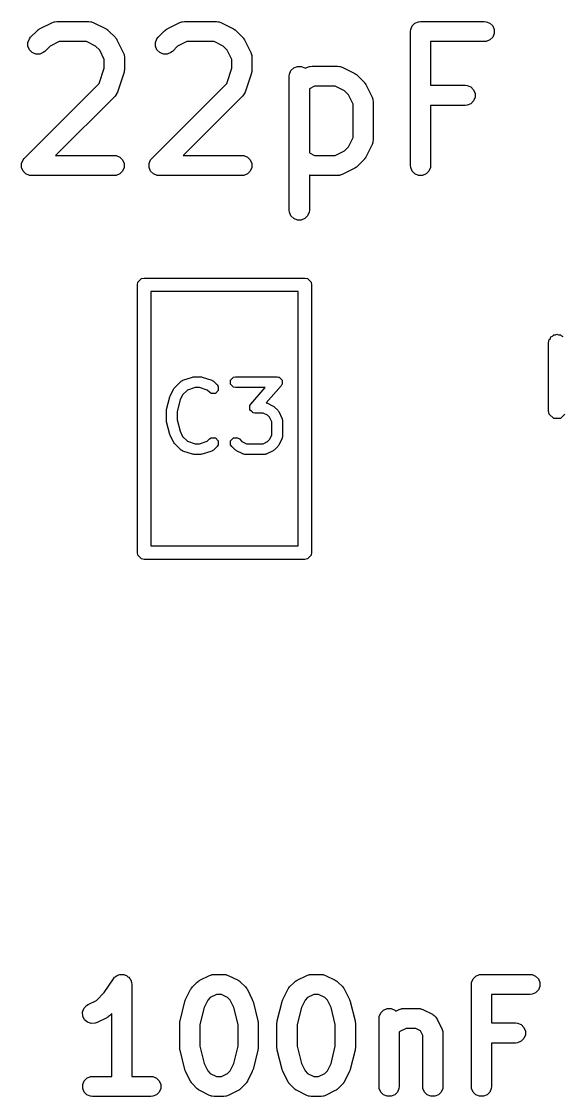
# Model space of a CAD drawing. Header units: inches. Extents: x 4.65 to 7.43, y -3.99 to -2.61.
# Drawn here: x 6.3285 to 6.4875, y -3.1565 to -2.8406 of the extents above; entities that cross this region are included whole.
import ezdxf

# ---------------------------------------------------------------- set-up
doc = ezdxf.new("R2010")
doc.units = ezdxf.units.IN
doc.header["$MEASUREMENT"] = 0
doc.layers.add('BLACK', color=250, linetype='CONTINUOUS')

msp = doc.modelspace()

# ---------------------------------------------------------------- linework, layer by layer
at = {"layer": 'BLACK', "linetype": 'CONTINUOUS'}
for p, q in [((6.33123, -2.8452), (6.33311, -2.84332)), ((6.33311, -2.84332), (6.33333, -2.84314)), ((6.33333, -2.84314), (6.33338, -2.84308)), ((6.33338, -2.84308), (6.33347, -2.84302)), ((6.33347, -2.84302), (6.33355, -2.84296)), ((6.33355, -2.84296), (6.33363, -2.84293)), ((6.33363, -2.84293), (6.33387, -2.84277)), ((6.33387, -2.84277), (6.33762, -2.8409)), ((6.33762, -2.8409), (6.33816, -2.84069)), ((6.33816, -2.84069), (6.33827, -2.84068)), ((6.33827, -2.84068), (6.33837, -2.84064)), ((6.33837, -2.84064), (6.33894, -2.84058)), ((6.33894, -2.84058), (6.34832, -2.84058)), ((6.34832, -2.84058), (6.34889, -2.84064)), ((6.34889, -2.84064), (6.34899, -2.84068)), ((6.34899, -2.84068), (6.3491, -2.84069)), ((6.3491, -2.84069), (6.34964, -2.8409)), ((6.34964, -2.8409), (6.35339, -2.84277)), ((6.35339, -2.84277), (6.35364, -2.84293)), ((6.35364, -2.84293), (6.35371, -2.84296)), ((6.35371, -2.84296), (6.35379, -2.84302)), ((6.35379, -2.84302), (6.35388, -2.84308)), ((6.35388, -2.84308), (6.35393, -2.84314)), ((6.35393, -2.84314), (6.35416, -2.84332)), ((6.35416, -2.84332), (6.35603, -2.8452)), ((6.36873, -2.8452), (6.3706, -2.84332)), ((6.3706, -2.84332), (6.37083, -2.84314)), ((6.37083, -2.84314), (6.37088, -2.84308)), ((6.37088, -2.84308), (6.37097, -2.84302)), ((6.37097, -2.84302), (6.37105, -2.84296)), ((6.37105, -2.84296), (6.37112, -2.84293)), ((6.37112, -2.84293), (6.37137, -2.84277)), ((6.37137, -2.84277), (6.37512, -2.8409)), ((6.37512, -2.8409), (6.37566, -2.84069)), ((6.37566, -2.84069), (6.37577, -2.84068)), ((6.37577, -2.84068), (6.37586, -2.84064)), ((6.37586, -2.84064), (6.37644, -2.84058)), ((6.37644, -2.84058), (6.38581, -2.84058)), ((6.38581, -2.84058), (6.38639, -2.84064)), ((6.38639, -2.84064), (6.38649, -2.84068)), ((6.38649, -2.84068), (6.38659, -2.84069)), ((6.38659, -2.84069), (6.38713, -2.8409)), ((6.38713, -2.8409), (6.39088, -2.84277)), ((6.39088, -2.84277), (6.39113, -2.84293)), ((6.39113, -2.84293), (6.3912, -2.84296)), ((6.3912, -2.84296), (6.39128, -2.84302)), ((6.39128, -2.84302), (6.39137, -2.84308)), ((6.39137, -2.84308), (6.39143, -2.84314)), ((6.39143, -2.84314), (6.39165, -2.84332)), ((6.39165, -2.84332), (6.39353, -2.8452)), ((6.44285, -2.84354), (6.44291, -2.84296)), ((6.44291, -2.84296), (6.44335, -2.8419)), ((6.44335, -2.8419), (6.44417, -2.84108)), ((6.44417, -2.84108), (6.44523, -2.84064)), ((6.44523, -2.84064), (6.44581, -2.84058)), ((6.44581, -2.84058), (6.46455, -2.84058)), ((6.46455, -2.84058), (6.46513, -2.84064)), ((6.46513, -2.84064), (6.46619, -2.84108)), ((6.46619, -2.84108), (6.46701, -2.8419)), ((6.46701, -2.8419), (6.46745, -2.84296)), ((6.46745, -2.84296), (6.46745, -2.84411)), ((6.33042, -2.84671), (6.33087, -2.84565)), ((6.33087, -2.84565), (6.33123, -2.8452)), ((6.33964, -2.84649), (6.33694, -2.84784)), ((6.34762, -2.84649), (6.33964, -2.84649)), ((6.35032, -2.84784), (6.34762, -2.84649)), ((6.35603, -2.8452), (6.35622, -2.84542)), ((6.35622, -2.84542), (6.35628, -2.84548)), ((6.35628, -2.84548), (6.35633, -2.84556)), ((6.35633, -2.84556), (6.3564, -2.84565)), ((6.3564, -2.84565), (6.35643, -2.84572)), ((6.35643, -2.84572), (6.35658, -2.84597)), ((6.35658, -2.84597), (6.35846, -2.84971)), ((6.36792, -2.84671), (6.36836, -2.84565)), ((6.36836, -2.84565), (6.36873, -2.8452)), ((6.37714, -2.84649), (6.37444, -2.84784)), ((6.38512, -2.84649), (6.37714, -2.84649)), ((6.38781, -2.84784), (6.38512, -2.84649)), ((6.39353, -2.8452), (6.39371, -2.84542)), ((6.39371, -2.84542), (6.39377, -2.84548)), ((6.39377, -2.84548), (6.39383, -2.84556)), ((6.39383, -2.84556), (6.39389, -2.84565)), ((6.39389, -2.84565), (6.39392, -2.84572)), ((6.39392, -2.84572), (6.39408, -2.84597)), ((6.39408, -2.84597), (6.39595, -2.84971)), ((6.44285, -2.88291), (6.44285, -2.84354)), ((6.46455, -2.84649), (6.44876, -2.84649)), ((6.44876, -2.84649), (6.44876, -2.85933)), ((6.46513, -2.84643), (6.46455, -2.84649)), ((6.46619, -2.84599), (6.46513, -2.84643)), ((6.46701, -2.84518), (6.46619, -2.84599)), ((6.46745, -2.84411), (6.46701, -2.84518)), ((6.33042, -2.84786), (6.33042, -2.84671)), ((6.33087, -2.84893), (6.33042, -2.84786)), ((6.33168, -2.84974), (6.33087, -2.84893)), ((6.33274, -2.85018), (6.33168, -2.84974)), ((6.33496, -2.84974), (6.3339, -2.85018)), ((6.33541, -2.84937), (6.33496, -2.84974)), ((6.33694, -2.84784), (6.33541, -2.84937)), ((6.35152, -2.84903), (6.35032, -2.84784)), ((6.35286, -2.85173), (6.35152, -2.84903)), ((6.35846, -2.84971), (6.35867, -2.85026)), ((6.36792, -2.84786), (6.36792, -2.84671)), ((6.36836, -2.84893), (6.36792, -2.84786)), ((6.36918, -2.84974), (6.36836, -2.84893)), ((6.37024, -2.85018), (6.36918, -2.84974)), ((6.37246, -2.84974), (6.37139, -2.85018)), ((6.3729, -2.84937), (6.37246, -2.84974)), ((6.37444, -2.84784), (6.3729, -2.84937)), ((6.38901, -2.84903), (6.38781, -2.84784)), ((6.39036, -2.85173), (6.38901, -2.84903)), ((6.39595, -2.84971), (6.39616, -2.85026)), ((6.3339, -2.85018), (6.33274, -2.85018)), ((6.35286, -2.85431), (6.35286, -2.85173)), ((6.35867, -2.85026), (6.35867, -2.85036)), ((6.35867, -2.85036), (6.35871, -2.85046)), ((6.35871, -2.85046), (6.35877, -2.85104)), ((6.35877, -2.85104), (6.35877, -2.85478)), ((6.37139, -2.85018), (6.37024, -2.85018)), ((6.39036, -2.85431), (6.39036, -2.85173)), ((6.39616, -2.85026), (6.39617, -2.85036)), ((6.39617, -2.85036), (6.39621, -2.85046)), ((6.39621, -2.85046), (6.39627, -2.85104)), ((6.39627, -2.85104), (6.39627, -2.85478)), ((6.35136, -2.85881), (6.35286, -2.85431)), ((6.35862, -2.85572), (6.35674, -2.86134)), ((6.35868, -2.85543), (6.35862, -2.85572)), ((6.35871, -2.85536), (6.35868, -2.85543)), ((6.35872, -2.85526), (6.35871, -2.85536)), ((6.35875, -2.85515), (6.35872, -2.85526)), ((6.35877, -2.85478), (6.35874, -2.85508)), ((6.35874, -2.85508), (6.35875, -2.85515)), ((6.38886, -2.85881), (6.39036, -2.85431)), ((6.39611, -2.85572), (6.39424, -2.86134)), ((6.39618, -2.85543), (6.39611, -2.85572)), ((6.39621, -2.85536), (6.39618, -2.85543)), ((6.39622, -2.85526), (6.39621, -2.85536)), ((6.39624, -2.85515), (6.39622, -2.85526)), ((6.39627, -2.85478), (6.39624, -2.85508)), ((6.39624, -2.85508), (6.39624, -2.85515)), ((6.40723, -2.85666), (6.40729, -2.85608)), ((6.40729, -2.85608), (6.40773, -2.85502)), ((6.40773, -2.85502), (6.40855, -2.8542)), ((6.40855, -2.8542), (6.40961, -2.85376)), ((6.40961, -2.85376), (6.41076, -2.85376)), ((6.41076, -2.85376), (6.41183, -2.8542)), ((6.41183, -2.8542), (6.41197, -2.85434)), ((6.41197, -2.85434), (6.41261, -2.85402)), ((6.41261, -2.85402), (6.41316, -2.85381)), ((6.41316, -2.85381), (6.41326, -2.8538)), ((6.41326, -2.8538), (6.41336, -2.85376)), ((6.41336, -2.85376), (6.41394, -2.85371)), ((6.41394, -2.85371), (6.42143, -2.85371)), ((6.42143, -2.85371), (6.42201, -2.85376)), ((6.42201, -2.85376), (6.42211, -2.8538)), ((6.42211, -2.8538), (6.42221, -2.85381)), ((6.42221, -2.85381), (6.42276, -2.85402)), ((6.42276, -2.85402), (6.4265, -2.85589)), ((6.4265, -2.85589), (6.42675, -2.85605)), ((6.42675, -2.85605), (6.42682, -2.85608)), ((6.42682, -2.85608), (6.42691, -2.85615)), ((6.32936, -2.88082), (6.35136, -2.85881)), ((6.36685, -2.88082), (6.38886, -2.85881)), ((6.40723, -2.89603), (6.40723, -2.85666)), ((6.42691, -2.85615), (6.42699, -2.8562)), ((6.42699, -2.8562), (6.42705, -2.85626)), ((6.42705, -2.85626), (6.42727, -2.85645)), ((6.42727, -2.85645), (6.42915, -2.85832)), ((6.42915, -2.85832), (6.42933, -2.85855)), ((6.42933, -2.85855), (6.42939, -2.8586)), ((6.42939, -2.8586), (6.42945, -2.85869)), ((6.42945, -2.85869), (6.42951, -2.85877)), ((6.42951, -2.85877), (6.42954, -2.85884)), ((6.42954, -2.85884), (6.4297, -2.85909)), ((6.4297, -2.85909), (6.43157, -2.86284)), ((6.3564, -2.86205), (6.35603, -2.8625)), ((6.35644, -2.86195), (6.3564, -2.86205)), ((6.35651, -2.86187), (6.35644, -2.86195)), ((6.35674, -2.86134), (6.35651, -2.86187)), ((6.39389, -2.86205), (6.39353, -2.8625)), ((6.39393, -2.86195), (6.39389, -2.86205)), ((6.394, -2.86187), (6.39393, -2.86195)), ((6.39424, -2.86134), (6.394, -2.86187)), ((6.41463, -2.85961), (6.41314, -2.86036)), ((6.41314, -2.86036), (6.41314, -2.87921)), ((6.42074, -2.85961), (6.41463, -2.85961)), ((6.42343, -2.86096), (6.42074, -2.85961)), ((6.42463, -2.86216), (6.42343, -2.86096)), ((6.42598, -2.86486), (6.42463, -2.86216)), ((6.44876, -2.85933), (6.45893, -2.85933)), ((6.45893, -2.85933), (6.45951, -2.85939)), ((6.45951, -2.85939), (6.46057, -2.85983)), ((6.46057, -2.85983), (6.46138, -2.86064)), ((6.46138, -2.86064), (6.46183, -2.86171)), ((6.46183, -2.86171), (6.46183, -2.86286)), ((6.35603, -2.8625), (6.33857, -2.87995)), ((6.39353, -2.8625), (6.37607, -2.87995)), ((6.42598, -2.87471), (6.42598, -2.86486)), ((6.43157, -2.86284), (6.43178, -2.86338)), ((6.43178, -2.86338), (6.43179, -2.86348)), ((6.43179, -2.86348), (6.43183, -2.86358)), ((6.43183, -2.86358), (6.43189, -2.86416)), ((6.43189, -2.86416), (6.43189, -2.87541)), ((6.45893, -2.86524), (6.44876, -2.86524)), ((6.44876, -2.86524), (6.44876, -2.88291)), ((6.45951, -2.86518), (6.45893, -2.86524)), ((6.46057, -2.86474), (6.45951, -2.86518)), ((6.46138, -2.86392), (6.46057, -2.86474)), ((6.46183, -2.86286), (6.46138, -2.86392)), ((6.42463, -2.87741), (6.42598, -2.87471)), ((6.42343, -2.8786), (6.42463, -2.87741)), ((6.43157, -2.87673), (6.4297, -2.88048)), ((6.43178, -2.87619), (6.43157, -2.87673)), ((6.43179, -2.87608), (6.43178, -2.87619)), ((6.43183, -2.87598), (6.43179, -2.87608)), ((6.43189, -2.87541), (6.43183, -2.87598)), ((6.32855, -2.88233), (6.32899, -2.88127)), ((6.32899, -2.88127), (6.32936, -2.88082)), ((6.33857, -2.87995), (6.35582, -2.87995)), ((6.35582, -2.87995), (6.35639, -2.88001)), ((6.35639, -2.88001), (6.35746, -2.88045)), ((6.35746, -2.88045), (6.35827, -2.88127)), ((6.35827, -2.88127), (6.35871, -2.88233)), ((6.36605, -2.88233), (6.36649, -2.88127)), ((6.36649, -2.88127), (6.36685, -2.88082)), ((6.37607, -2.87995), (6.39331, -2.87995)), ((6.39331, -2.87995), (6.39389, -2.88001)), ((6.39389, -2.88001), (6.39495, -2.88045)), ((6.39495, -2.88045), (6.39577, -2.88127)), ((6.39577, -2.88127), (6.39621, -2.88233)), ((6.41314, -2.87921), (6.41463, -2.87995)), ((6.41463, -2.87995), (6.42074, -2.87995)), ((6.42074, -2.87995), (6.42343, -2.8786)), ((6.42915, -2.88124), (6.42727, -2.88312)), ((6.42933, -2.88102), (6.42915, -2.88124)), ((6.42939, -2.88097), (6.42933, -2.88102)), ((6.42945, -2.88088), (6.42939, -2.88097)), ((6.42951, -2.8808), (6.42945, -2.88088)), ((6.42954, -2.88073), (6.42951, -2.8808)), ((6.4297, -2.88048), (6.42954, -2.88073)), ((6.32855, -2.88348), (6.32855, -2.88233)), ((6.32899, -2.88455), (6.32855, -2.88348)), ((6.35871, -2.88348), (6.35827, -2.88455)), ((6.35871, -2.88233), (6.35871, -2.88348)), ((6.36605, -2.88348), (6.36605, -2.88233)), ((6.36649, -2.88455), (6.36605, -2.88348)), ((6.39621, -2.88348), (6.39577, -2.88455)), ((6.39621, -2.88233), (6.39621, -2.88348)), ((6.4265, -2.88367), (6.42276, -2.88555)), ((6.42675, -2.88352), (6.4265, -2.88367)), ((6.42682, -2.88349), (6.42675, -2.88352)), ((6.42691, -2.88342), (6.42682, -2.88349)), ((6.42699, -2.88336), (6.42691, -2.88342)), ((6.42705, -2.88331), (6.42699, -2.88336)), ((6.42727, -2.88312), (6.42705, -2.88331)), ((6.44291, -2.88348), (6.44285, -2.88291)), ((6.44335, -2.88455), (6.44291, -2.88348)), ((6.4487, -2.88348), (6.44826, -2.88455)), ((6.44876, -2.88291), (6.4487, -2.88348)), ((6.32981, -2.88536), (6.32899, -2.88455)), ((6.33087, -2.8858), (6.32981, -2.88536)), ((6.33145, -2.88586), (6.33087, -2.8858)), ((6.35582, -2.88586), (6.33145, -2.88586)), ((6.35639, -2.8858), (6.35582, -2.88586)), ((6.35746, -2.88536), (6.35639, -2.8858)), ((6.35827, -2.88455), (6.35746, -2.88536)), ((6.3673, -2.88536), (6.36649, -2.88455)), ((6.36837, -2.8858), (6.3673, -2.88536)), ((6.36894, -2.88586), (6.36837, -2.8858)), ((6.39331, -2.88586), (6.36894, -2.88586)), ((6.39389, -2.8858), (6.39331, -2.88586)), ((6.39495, -2.88536), (6.39389, -2.8858)), ((6.39577, -2.88455), (6.39495, -2.88536)), ((6.41316, -2.88575), (6.41314, -2.88575)), ((6.41314, -2.88575), (6.41314, -2.89603)), ((6.41326, -2.88576), (6.41316, -2.88575)), ((6.41336, -2.8858), (6.41326, -2.88576)), ((6.41394, -2.88586), (6.41336, -2.8858)), ((6.42143, -2.88586), (6.41394, -2.88586)), ((6.42201, -2.8858), (6.42143, -2.88586)), ((6.42211, -2.88576), (6.42201, -2.8858)), ((6.42221, -2.88575), (6.42211, -2.88576)), ((6.42276, -2.88555), (6.42221, -2.88575)), ((6.44417, -2.88536), (6.44335, -2.88455)), ((6.44523, -2.8858), (6.44417, -2.88536)), ((6.44638, -2.8858), (6.44523, -2.8858)), ((6.44745, -2.88536), (6.44638, -2.8858)), ((6.44826, -2.88455), (6.44745, -2.88536)), ((6.40729, -2.89661), (6.40723, -2.89603)), ((6.40773, -2.89767), (6.40729, -2.89661)), ((6.41308, -2.89661), (6.41264, -2.89767)), ((6.41314, -2.89603), (6.41308, -2.89661)), ((6.40855, -2.89848), (6.40773, -2.89767)), ((6.40961, -2.89893), (6.40855, -2.89848)), ((6.41076, -2.89893), (6.40961, -2.89893)), ((6.41183, -2.89848), (6.41076, -2.89893)), ((6.41264, -2.89767), (6.41183, -2.89848)), ((6.36381, -2.91613), (6.36457, -2.91598)), ((6.36457, -2.91598), (6.41181, -2.91598)), ((6.41181, -2.91598), (6.41256, -2.91613)), ((6.3626, -2.91795), (6.36275, -2.9172)), ((6.3626, -2.99669), (6.3626, -2.91795)), ((6.36275, -2.9172), (6.36381, -2.91613)), ((6.41256, -2.91613), (6.41363, -2.9172)), ((6.41363, -2.9172), (6.41378, -2.91795)), ((6.41378, -2.91795), (6.41378, -2.99669)), ((6.36654, -2.91992), (6.36654, -2.99472)), ((6.40984, -2.91992), (6.36654, -2.91992)), ((6.40984, -2.99472), (6.40984, -2.91992)), ((6.48345, -2.93499), (6.48364, -2.93404)), ((6.48345, -2.95499), (6.48345, -2.93499)), ((6.48364, -2.93404), (6.48396, -2.93372)), ((6.48396, -2.93372), (6.48411, -2.9333)), ((6.48411, -2.9333), (6.48461, -2.93307)), ((6.48461, -2.93307), (6.485, -2.93268)), ((6.485, -2.93268), (6.48544, -2.93268)), ((6.48544, -2.93268), (6.48584, -2.93249)), ((6.48584, -2.93249), (6.48636, -2.93268)), ((6.48636, -2.93268), (6.48691, -2.93268)), ((6.48691, -2.93268), (6.48722, -2.933)), ((6.48722, -2.933), (6.48764, -2.93315)), ((6.37348, -2.94828), (6.37536, -2.9464)), ((6.37536, -2.9464), (6.37542, -2.94636)), ((6.37542, -2.94636), (6.37544, -2.94633)), ((6.37544, -2.94633), (6.37566, -2.9462)), ((6.37566, -2.9462), (6.37587, -2.94606)), ((6.37587, -2.94606), (6.37591, -2.94606)), ((6.37591, -2.94606), (6.37597, -2.94602)), ((6.37597, -2.94602), (6.37879, -2.94509)), ((6.37879, -2.94509), (6.37904, -2.94506)), ((6.37904, -2.94506), (6.37928, -2.94501)), ((6.37928, -2.94501), (6.38116, -2.94501)), ((6.38116, -2.94501), (6.38141, -2.94506)), ((6.38141, -2.94506), (6.38166, -2.94509)), ((6.38166, -2.94509), (6.38447, -2.94602)), ((6.38447, -2.94602), (6.38454, -2.94606)), ((6.38454, -2.94606), (6.38457, -2.94606)), ((6.38457, -2.94606), (6.38478, -2.9462)), ((6.38478, -2.9462), (6.385, -2.94633)), ((6.385, -2.94633), (6.38502, -2.94636)), ((6.38502, -2.94636), (6.38508, -2.9464)), ((6.38508, -2.9464), (6.38602, -2.94734)), ((6.38602, -2.94734), (6.38636, -2.94785)), ((6.39001, -2.94598), (6.39087, -2.94513)), ((6.39001, -2.94718), (6.39001, -2.94598)), ((6.39087, -2.94804), (6.39001, -2.94718)), ((6.39087, -2.94513), (6.39147, -2.94501)), ((6.39147, -2.94501), (6.40366, -2.94501)), ((6.40484, -2.94762), (6.40047, -2.95262)), ((6.40366, -2.94501), (6.4041, -2.94509)), ((6.4041, -2.94509), (6.40416, -2.94509)), ((6.40416, -2.94509), (6.40419, -2.94511)), ((6.40419, -2.94511), (6.40426, -2.94513)), ((6.40426, -2.94513), (6.40465, -2.94552)), ((6.40465, -2.94552), (6.40507, -2.94588)), ((6.40506, -2.94723), (6.40484, -2.94762)), ((6.40511, -2.94718), (6.40506, -2.94723)), ((6.40507, -2.94588), (6.40507, -2.94594)), ((6.40507, -2.94594), (6.40511, -2.94598)), ((6.40511, -2.94598), (6.40511, -2.94653)), ((6.40511, -2.94653), (6.40515, -2.94709)), ((6.40515, -2.94709), (6.40511, -2.94715)), ((6.40511, -2.94715), (6.40511, -2.94718)), ((6.37119, -2.95464), (6.37213, -2.95089)), ((6.37213, -2.95089), (6.37221, -2.95073)), ((6.37221, -2.95073), (6.37225, -2.95056)), ((6.37225, -2.95056), (6.37319, -2.94869)), ((6.37319, -2.94869), (6.37334, -2.94849)), ((6.37334, -2.94849), (6.37348, -2.94828)), ((6.37589, -2.95033), (6.37515, -2.95182)), ((6.37732, -2.94889), (6.37589, -2.95033)), ((6.37954, -2.94816), (6.37732, -2.94889)), ((6.3809, -2.94816), (6.37954, -2.94816)), ((6.38312, -2.94889), (6.3809, -2.94816)), ((6.38379, -2.94957), (6.38312, -2.94889)), ((6.38431, -2.94991), (6.38379, -2.94957)), ((6.38551, -2.94991), (6.38431, -2.94991)), ((6.38636, -2.94906), (6.38551, -2.94991)), ((6.38636, -2.94785), (6.38636, -2.94906)), ((6.39147, -2.94816), (6.39087, -2.94804)), ((6.40019, -2.94816), (6.39147, -2.94816)), ((6.39591, -2.95304), (6.40019, -2.94816)), ((6.37515, -2.95182), (6.3743, -2.95521)), ((6.3956, -2.95358), (6.39564, -2.95351)), ((6.39564, -2.95413), (6.3956, -2.95358)), ((6.39564, -2.95348), (6.39569, -2.95343)), ((6.39564, -2.95351), (6.39564, -2.95348)), ((6.39569, -2.95343), (6.39591, -2.95304)), ((6.40047, -2.95262), (6.40051, -2.95262)), ((6.40051, -2.95262), (6.40053, -2.95265)), ((6.40053, -2.95265), (6.40061, -2.95267)), ((6.40061, -2.95267), (6.40249, -2.95361)), ((6.40249, -2.95361), (6.40268, -2.95376)), ((6.40268, -2.95376), (6.40289, -2.9539)), ((6.40289, -2.9539), (6.40383, -2.95484)), ((6.37115, -2.95502), (6.37118, -2.95483)), ((6.37115, -2.95783), (6.37115, -2.95502)), ((6.37118, -2.95483), (6.37119, -2.95464)), ((6.3743, -2.95521), (6.3743, -2.95764)), ((6.39564, -2.95468), (6.39564, -2.95413)), ((6.39568, -2.95472), (6.39564, -2.95468)), ((6.39568, -2.95478), (6.39568, -2.95472)), ((6.3961, -2.95514), (6.39568, -2.95478)), ((6.39649, -2.95553), (6.3961, -2.95514)), ((6.39656, -2.95555), (6.39649, -2.95553)), ((6.39659, -2.95557), (6.39656, -2.95555)), ((6.39665, -2.95557), (6.39659, -2.95557)), ((6.39709, -2.95565), (6.39665, -2.95557)), ((6.39953, -2.95565), (6.39709, -2.95565)), ((6.40085, -2.95631), (6.39953, -2.95565)), ((6.40142, -2.95689), (6.40085, -2.95631)), ((6.40208, -2.9582), (6.40142, -2.95689)), ((6.40383, -2.95484), (6.40397, -2.95505)), ((6.40397, -2.95505), (6.40413, -2.95525)), ((6.40413, -2.95525), (6.40506, -2.95712)), ((6.40506, -2.95712), (6.40509, -2.9572)), ((6.40509, -2.9572), (6.40511, -2.95723)), ((6.48364, -2.95595), (6.48345, -2.95499)), ((6.485, -2.9573), (6.48364, -2.95595)), ((6.48826, -2.95595), (6.48691, -2.9573)), ((6.37118, -2.95802), (6.37115, -2.95783)), ((6.37119, -2.95821), (6.37118, -2.95802)), ((6.37213, -2.96196), (6.37119, -2.95821)), ((6.3743, -2.95764), (6.37515, -2.96103)), ((6.40208, -2.96214), (6.40208, -2.9582)), ((6.40511, -2.95723), (6.40516, -2.95747)), ((6.40516, -2.95747), (6.40523, -2.95772)), ((6.40523, -2.95772), (6.40522, -2.95775)), ((6.40522, -2.95775), (6.40523, -2.95783)), ((6.40523, -2.95783), (6.40523, -2.96252)), ((6.48691, -2.9573), (6.485, -2.9573)), ((6.37221, -2.96212), (6.37213, -2.96196)), ((6.37225, -2.96228), (6.37221, -2.96212)), ((6.37319, -2.96416), (6.37225, -2.96228)), ((6.37515, -2.96103), (6.37589, -2.96252)), ((6.37589, -2.96252), (6.37732, -2.96395)), ((6.38312, -2.96395), (6.38379, -2.96328)), ((6.38379, -2.96328), (6.38431, -2.96294)), ((6.38431, -2.96294), (6.38551, -2.96294)), ((6.38551, -2.96294), (6.38636, -2.96379)), ((6.39001, -2.96379), (6.39087, -2.96294)), ((6.39087, -2.96294), (6.39207, -2.96294)), ((6.39207, -2.96294), (6.39258, -2.96328)), ((6.39258, -2.96328), (6.39334, -2.96403)), ((6.40085, -2.96403), (6.40142, -2.96346)), ((6.40142, -2.96346), (6.40208, -2.96214)), ((6.40506, -2.96322), (6.40413, -2.9651)), ((6.40509, -2.96314), (6.40506, -2.96322)), ((6.40511, -2.96312), (6.40509, -2.96314)), ((6.40516, -2.96287), (6.40511, -2.96312)), ((6.40523, -2.96263), (6.40516, -2.96287)), ((6.40523, -2.96252), (6.40522, -2.96259)), ((6.40522, -2.96259), (6.40523, -2.96263)), ((6.37334, -2.96436), (6.37319, -2.96416)), ((6.37348, -2.96457), (6.37334, -2.96436)), ((6.37536, -2.96644), (6.37348, -2.96457)), ((6.37542, -2.96649), (6.37536, -2.96644)), ((6.37544, -2.96652), (6.37542, -2.96649)), ((6.37566, -2.96664), (6.37544, -2.96652)), ((6.37587, -2.96678), (6.37566, -2.96664)), ((6.37732, -2.96395), (6.37954, -2.96469)), ((6.37954, -2.96469), (6.3809, -2.96469)), ((6.3809, -2.96469), (6.38312, -2.96395)), ((6.38478, -2.96664), (6.38457, -2.96678)), ((6.385, -2.96652), (6.38478, -2.96664)), ((6.38502, -2.96649), (6.385, -2.96652)), ((6.38508, -2.96644), (6.38502, -2.96649)), ((6.38602, -2.9655), (6.38508, -2.96644)), ((6.38636, -2.96499), (6.38602, -2.9655)), ((6.38636, -2.96379), (6.38636, -2.96499)), ((6.39001, -2.96499), (6.39001, -2.96379)), ((6.39036, -2.9655), (6.39001, -2.96499)), ((6.39129, -2.96644), (6.39036, -2.9655)), ((6.3915, -2.96658), (6.39129, -2.96644)), ((6.3917, -2.96674), (6.3915, -2.96658)), ((6.39334, -2.96403), (6.39465, -2.96469)), ((6.39465, -2.96469), (6.39953, -2.96469)), ((6.39953, -2.96469), (6.40085, -2.96403)), ((6.40268, -2.96658), (6.40249, -2.96674)), ((6.40289, -2.96644), (6.40268, -2.96658)), ((6.40383, -2.9655), (6.40289, -2.96644)), ((6.40397, -2.96529), (6.40383, -2.9655)), ((6.40413, -2.9651), (6.40397, -2.96529)), ((6.37591, -2.96678), (6.37587, -2.96678)), ((6.37597, -2.96682), (6.37591, -2.96678)), ((6.37879, -2.96776), (6.37597, -2.96682)), ((6.37904, -2.96779), (6.37879, -2.96776)), ((6.37928, -2.96784), (6.37904, -2.96779)), ((6.38116, -2.96784), (6.37928, -2.96784)), ((6.38141, -2.96779), (6.38116, -2.96784)), ((6.38166, -2.96776), (6.38141, -2.96779)), ((6.38447, -2.96682), (6.38166, -2.96776)), ((6.38454, -2.96678), (6.38447, -2.96682)), ((6.38457, -2.96678), (6.38454, -2.96678)), ((6.39358, -2.96767), (6.3917, -2.96674)), ((6.39365, -2.9677), (6.39358, -2.96767)), ((6.39368, -2.96772), (6.39365, -2.9677)), ((6.39393, -2.96777), (6.39368, -2.96772)), ((6.39417, -2.96784), (6.39393, -2.96777)), ((6.3942, -2.96783), (6.39417, -2.96784)), ((6.39428, -2.96784), (6.3942, -2.96783)), ((6.39991, -2.96784), (6.39428, -2.96784)), ((6.39998, -2.96783), (6.39991, -2.96784)), ((6.40002, -2.96784), (6.39998, -2.96783)), ((6.40026, -2.96777), (6.40002, -2.96784)), ((6.40051, -2.96772), (6.40026, -2.96777)), ((6.40053, -2.9677), (6.40051, -2.96772)), ((6.40061, -2.96767), (6.40053, -2.9677)), ((6.40249, -2.96674), (6.40061, -2.96767)), ((6.36654, -2.99472), (6.40984, -2.99472)), ((6.36275, -2.99745), (6.3626, -2.99669)), ((6.36381, -2.99851), (6.36275, -2.99745)), ((6.41363, -2.99745), (6.41256, -2.99851)), ((6.41378, -2.99669), (6.41363, -2.99745)), ((6.36457, -2.99866), (6.36381, -2.99851)), ((6.41181, -2.99866), (6.36457, -2.99866)), ((6.41256, -2.99851), (6.41181, -2.99866)), ((6.35555, -3.12193), (6.35591, -3.12149)), ((6.35591, -3.12149), (6.35615, -3.12132)), ((6.35615, -3.12132), (6.35636, -3.12112)), ((6.35636, -3.12112), (6.35663, -3.12101)), ((6.35663, -3.12101), (6.35687, -3.12084)), ((6.35687, -3.12084), (6.35715, -3.12079)), ((6.35715, -3.12079), (6.35742, -3.12068)), ((6.35742, -3.12068), (6.35771, -3.12068)), ((6.35771, -3.12068), (6.358, -3.12062)), ((6.358, -3.12062), (6.35828, -3.12068)), ((6.35828, -3.12068), (6.35858, -3.12068)), ((6.35858, -3.12068), (6.35884, -3.12079)), ((6.35884, -3.12079), (6.35913, -3.12084)), ((6.35913, -3.12084), (6.35937, -3.121)), ((6.35937, -3.121), (6.35964, -3.12112)), ((6.35964, -3.12112), (6.35984, -3.12132)), ((6.35984, -3.12132), (6.36009, -3.12148)), ((6.36009, -3.12148), (6.36025, -3.12172)), ((6.38097, -3.12236), (6.38382, -3.12093)), ((6.38382, -3.12093), (6.38436, -3.12072)), ((6.38436, -3.12072), (6.38447, -3.12072)), ((6.38447, -3.12072), (6.38457, -3.12068)), ((6.38457, -3.12068), (6.38514, -3.12062)), ((6.38514, -3.12062), (6.388, -3.12062)), ((6.388, -3.12062), (6.38858, -3.12068)), ((6.38858, -3.12068), (6.38867, -3.12072)), ((6.38867, -3.12072), (6.38878, -3.12072)), ((6.38878, -3.12072), (6.38932, -3.12093)), ((6.38932, -3.12093), (6.39218, -3.12236)), ((6.40954, -3.12236), (6.41239, -3.12093)), ((6.41239, -3.12093), (6.41293, -3.12072)), ((6.41293, -3.12072), (6.41304, -3.12072)), ((6.41304, -3.12072), (6.41314, -3.12068)), ((6.41314, -3.12068), (6.41371, -3.12062)), ((6.41371, -3.12062), (6.41657, -3.12062)), ((6.41657, -3.12062), (6.41715, -3.12068)), ((6.41715, -3.12068), (6.41725, -3.12072)), ((6.41725, -3.12072), (6.41735, -3.12072)), ((6.41735, -3.12072), (6.41789, -3.12093)), ((6.41789, -3.12093), (6.42075, -3.12236)), ((6.46126, -3.12193), (6.46207, -3.12112)), ((6.46207, -3.12112), (6.46314, -3.12068)), ((6.46314, -3.12068), (6.46371, -3.12062)), ((6.46371, -3.12062), (6.478, -3.12062)), ((6.478, -3.12062), (6.47858, -3.12068)), ((6.47858, -3.12068), (6.47964, -3.12112)), ((6.47964, -3.12112), (6.48046, -3.12193)), ((6.35285, -3.12598), (6.35554, -3.12193)), ((6.35554, -3.12193), (6.35554, -3.12193)), ((6.35554, -3.12193), (6.35554, -3.12193)), ((6.35554, -3.12193), (6.35555, -3.12193)), ((6.36025, -3.12172), (6.36046, -3.12193)), ((6.36046, -3.12193), (6.36057, -3.1222)), ((6.36057, -3.1222), (6.36073, -3.12244)), ((6.36073, -3.12244), (6.36078, -3.12273)), ((6.36078, -3.12273), (6.3609, -3.123)), ((6.3609, -3.123), (6.36095, -3.12357)), ((6.36095, -3.12357), (6.36095, -3.12357)), ((6.36095, -3.12357), (6.36095, -3.12357)), ((6.36095, -3.12357), (6.36095, -3.12357)), ((6.36095, -3.12357), (6.36095, -3.15062)), ((6.37847, -3.12471), (6.37852, -3.12462)), ((6.37852, -3.12462), (6.37858, -3.12457)), ((6.37858, -3.12457), (6.37877, -3.12434)), ((6.37877, -3.12434), (6.3802, -3.12291)), ((6.3802, -3.12291), (6.38042, -3.12273)), ((6.38042, -3.12273), (6.38048, -3.12267)), ((6.38048, -3.12267), (6.38056, -3.12261)), ((6.38056, -3.12261), (6.38065, -3.12254)), ((6.38065, -3.12254), (6.38072, -3.12252)), ((6.38072, -3.12252), (6.38097, -3.12236)), ((6.39218, -3.12236), (6.39243, -3.12252)), ((6.39243, -3.12252), (6.3925, -3.12254)), ((6.3925, -3.12254), (6.39258, -3.12261)), ((6.39258, -3.12261), (6.39267, -3.12267)), ((6.39267, -3.12267), (6.39272, -3.12273)), ((6.39272, -3.12273), (6.39295, -3.12291)), ((6.39295, -3.12291), (6.39437, -3.12434)), ((6.39437, -3.12434), (6.39456, -3.12457)), ((6.39456, -3.12457), (6.39462, -3.12462)), ((6.39462, -3.12462), (6.39467, -3.12471)), ((6.40704, -3.12471), (6.4071, -3.12462)), ((6.4071, -3.12462), (6.40715, -3.12457)), ((6.40715, -3.12457), (6.40734, -3.12434)), ((6.40734, -3.12434), (6.40877, -3.12291)), ((6.40877, -3.12291), (6.409, -3.12273)), ((6.409, -3.12273), (6.40905, -3.12267)), ((6.40905, -3.12267), (6.40914, -3.12261)), ((6.40914, -3.12261), (6.40922, -3.12254)), ((6.40922, -3.12254), (6.40929, -3.12252)), ((6.40929, -3.12252), (6.40954, -3.12236)), ((6.42075, -3.12236), (6.421, -3.12252)), ((6.421, -3.12252), (6.42107, -3.12254)), ((6.42107, -3.12254), (6.42115, -3.12261)), ((6.42115, -3.12261), (6.42124, -3.12267)), ((6.42124, -3.12267), (6.42129, -3.12273)), ((6.42129, -3.12273), (6.42152, -3.12291)), ((6.42152, -3.12291), (6.42295, -3.12434)), ((6.42295, -3.12434), (6.42313, -3.12457)), ((6.42313, -3.12457), (6.42319, -3.12462)), ((6.42319, -3.12462), (6.42325, -3.12471)), ((6.46076, -3.12357), (6.46082, -3.123)), ((6.46076, -3.15357), (6.46076, -3.12357)), ((6.46082, -3.123), (6.46126, -3.12193)), ((6.48046, -3.12193), (6.4809, -3.123)), ((6.4809, -3.12415), (6.48046, -3.12521)), ((6.4809, -3.123), (6.4809, -3.12415)), ((6.35054, -3.12829), (6.35285, -3.12598)), ((6.37679, -3.12797), (6.37822, -3.12511)), ((6.37822, -3.12511), (6.37837, -3.12486)), ((6.37837, -3.12486), (6.3784, -3.12479)), ((6.3784, -3.12479), (6.37847, -3.12471)), ((6.38403, -3.12743), (6.38328, -3.12818)), ((6.38584, -3.12652), (6.38403, -3.12743)), ((6.3873, -3.12652), (6.38584, -3.12652)), ((6.38911, -3.12743), (6.3873, -3.12652)), ((6.38986, -3.12818), (6.38911, -3.12743)), ((6.39467, -3.12471), (6.39474, -3.12479)), ((6.39474, -3.12479), (6.39477, -3.12486)), ((6.39477, -3.12486), (6.39493, -3.12511)), ((6.39493, -3.12511), (6.39636, -3.12797)), ((6.40536, -3.12797), (6.40679, -3.12511)), ((6.40679, -3.12511), (6.40694, -3.12486)), ((6.40694, -3.12486), (6.40697, -3.12479)), ((6.40697, -3.12479), (6.40704, -3.12471)), ((6.41261, -3.12743), (6.41186, -3.12818)), ((6.41441, -3.12652), (6.41261, -3.12743)), ((6.41587, -3.12652), (6.41441, -3.12652)), ((6.41768, -3.12743), (6.41587, -3.12652)), ((6.41843, -3.12818), (6.41768, -3.12743)), ((6.42325, -3.12471), (6.42331, -3.12479)), ((6.42331, -3.12479), (6.42334, -3.12486)), ((6.42334, -3.12486), (6.4235, -3.12511)), ((6.4235, -3.12511), (6.42493, -3.12797)), ((6.478, -3.12652), (6.46667, -3.12652)), ((6.46667, -3.12652), (6.46667, -3.1349)), ((6.47858, -3.12647), (6.478, -3.12652)), ((6.47964, -3.12603), (6.47858, -3.12647)), ((6.48046, -3.12521), (6.47964, -3.12603)), ((6.3465, -3.13177), (6.34686, -3.13068)), ((6.34686, -3.13068), (6.34762, -3.12981)), ((6.34762, -3.12981), (6.34811, -3.1295)), ((6.34811, -3.1295), (6.35054, -3.12829)), ((6.37514, -3.13428), (6.37656, -3.12857)), ((6.37656, -3.12857), (6.37658, -3.12853)), ((6.37658, -3.12851), (6.37667, -3.12827)), ((6.37658, -3.12853), (6.37658, -3.12851)), ((6.37667, -3.12827), (6.37676, -3.12802)), ((6.37676, -3.12802), (6.37677, -3.12801)), ((6.37677, -3.12801), (6.37679, -3.12797)), ((6.38221, -3.13032), (6.38095, -3.13536)), ((6.38328, -3.12818), (6.38221, -3.13032)), ((6.39093, -3.13032), (6.38986, -3.12818)), ((6.39219, -3.13536), (6.39093, -3.13032)), ((6.39636, -3.12797), (6.39637, -3.12801)), ((6.39637, -3.12801), (6.39638, -3.12802)), ((6.39638, -3.12802), (6.39647, -3.12827)), ((6.39647, -3.12827), (6.39656, -3.12851)), ((6.39656, -3.12851), (6.39656, -3.12853)), ((6.39656, -3.12853), (6.39658, -3.12857)), ((6.39658, -3.12857), (6.39801, -3.13428)), ((6.40371, -3.13428), (6.40514, -3.12857)), ((6.40514, -3.12857), (6.40515, -3.12853)), ((6.40515, -3.12851), (6.40524, -3.12827)), ((6.40515, -3.12853), (6.40515, -3.12851)), ((6.40524, -3.12827), (6.40533, -3.12802)), ((6.40533, -3.12802), (6.40534, -3.12801)), ((6.40534, -3.12801), (6.40536, -3.12797)), ((6.41079, -3.13032), (6.40952, -3.13536)), ((6.41186, -3.12818), (6.41079, -3.13032)), ((6.4195, -3.13032), (6.41843, -3.12818)), ((6.42076, -3.13536), (6.4195, -3.13032)), ((6.42493, -3.12797), (6.42494, -3.12801)), ((6.42494, -3.12801), (6.42496, -3.12802)), ((6.42496, -3.12802), (6.42504, -3.12827)), ((6.42504, -3.12827), (6.42513, -3.12851)), ((6.42513, -3.12851), (6.42514, -3.12853)), ((6.42514, -3.12853), (6.42515, -3.12857)), ((6.42515, -3.12857), (6.42658, -3.13428)), ((6.43493, -3.13112), (6.436, -3.13068)), ((6.436, -3.13068), (6.43715, -3.13068)), ((6.43715, -3.13068), (6.43821, -3.13112)), ((6.43853, -3.13143), (6.43954, -3.13093)), ((6.43954, -3.13093), (6.44008, -3.13072)), ((6.44008, -3.13072), (6.44018, -3.13072)), ((6.44018, -3.13072), (6.44028, -3.13068)), ((6.44028, -3.13068), (6.44086, -3.13062)), ((6.44086, -3.13062), (6.44514, -3.13062)), ((6.44514, -3.13062), (6.44572, -3.13068)), ((6.44572, -3.13068), (6.44582, -3.13072)), ((6.44582, -3.13072), (6.44592, -3.13072)), ((6.44592, -3.13072), (6.44646, -3.13093)), ((6.44646, -3.13093), (6.44932, -3.13236)), ((6.34658, -3.13292), (6.3465, -3.13177)), ((6.3471, -3.13395), (6.34658, -3.13292)), ((6.34797, -3.13471), (6.3471, -3.13395)), ((6.35361, -3.13336), (6.35075, -3.13478)), ((6.35385, -3.1332), (6.35361, -3.13336)), ((6.35393, -3.13317), (6.35385, -3.1332)), ((6.35401, -3.1331), (6.35393, -3.13317)), ((6.3541, -3.13305), (6.35401, -3.1331)), ((6.35415, -3.13299), (6.3541, -3.13305)), ((6.35437, -3.1328), (6.35415, -3.13299)), ((6.35505, -3.13213), (6.35437, -3.1328)), ((6.35505, -3.15062), (6.35505, -3.13213)), ((6.43362, -3.13357), (6.43368, -3.133)), ((6.43362, -3.15357), (6.43362, -3.13357)), ((6.43368, -3.133), (6.43412, -3.13193)), ((6.43412, -3.13193), (6.43493, -3.13112)), ((6.43821, -3.13112), (6.43853, -3.13143)), ((6.44932, -3.13236), (6.44942, -3.13242)), ((6.44942, -3.13242), (6.44946, -3.13243)), ((6.44946, -3.13243), (6.44952, -3.13248)), ((6.44952, -3.13248), (6.44981, -3.13267)), ((6.44981, -3.13267), (6.45005, -3.13295)), ((6.45005, -3.13295), (6.45033, -3.13319)), ((6.45033, -3.13319), (6.45052, -3.13348)), ((6.45052, -3.13348), (6.45057, -3.13354)), ((6.45057, -3.13354), (6.45058, -3.13358)), ((6.45058, -3.13358), (6.45064, -3.13368)), ((6.45064, -3.13368), (6.45207, -3.13654)), ((6.34906, -3.13507), (6.34797, -3.13471)), ((6.35021, -3.13499), (6.34906, -3.13507)), ((6.35075, -3.13478), (6.35021, -3.13499)), ((6.37505, -3.13486), (6.37508, -3.13464)), ((6.37506, -3.1349), (6.37505, -3.13486)), ((6.37505, -3.135), (6.37506, -3.1349)), ((6.37505, -3.14214), (6.37505, -3.135)), ((6.37508, -3.13464), (6.3751, -3.13442)), ((6.3751, -3.13442), (6.37512, -3.13438)), ((6.37512, -3.13438), (6.37514, -3.13428)), ((6.38095, -3.13536), (6.38095, -3.14178)), ((6.39219, -3.14178), (6.39219, -3.13536)), ((6.39801, -3.13428), (6.39802, -3.13438)), ((6.39802, -3.13438), (6.39804, -3.13442)), ((6.39804, -3.13442), (6.39806, -3.13464)), ((6.39806, -3.13464), (6.39809, -3.13486)), ((6.39809, -3.13486), (6.39809, -3.1349)), ((6.39809, -3.1349), (6.3981, -3.135)), ((6.3981, -3.135), (6.3981, -3.14214)), ((6.40362, -3.13486), (6.40365, -3.13464)), ((6.40363, -3.1349), (6.40362, -3.13486)), ((6.40362, -3.135), (6.40363, -3.1349)), ((6.40362, -3.14214), (6.40362, -3.135)), ((6.40365, -3.13464), (6.40368, -3.13442)), ((6.40368, -3.13442), (6.40369, -3.13438)), ((6.40369, -3.13438), (6.40371, -3.13428)), ((6.40952, -3.13536), (6.40952, -3.14178)), ((6.42076, -3.14178), (6.42076, -3.13536)), ((6.42658, -3.13428), (6.42659, -3.13438)), ((6.42659, -3.13438), (6.42661, -3.13442)), ((6.42661, -3.13442), (6.42663, -3.13464)), ((6.42663, -3.13464), (6.42666, -3.13486)), ((6.42666, -3.13486), (6.42666, -3.1349)), ((6.42666, -3.1349), (6.42667, -3.135)), ((6.42667, -3.135), (6.42667, -3.14214)), ((6.44155, -3.13652), (6.43975, -3.13743)), ((6.44445, -3.13652), (6.44155, -3.13652)), ((6.4458, -3.1372), (6.44445, -3.13652)), ((6.44648, -3.13855), (6.4458, -3.1372)), ((6.45207, -3.13654), (6.45228, -3.13708)), ((6.45228, -3.13708), (6.45228, -3.13718)), ((6.45228, -3.13718), (6.45232, -3.13728)), ((6.45232, -3.13728), (6.45238, -3.13786)), ((6.46667, -3.1349), (6.47371, -3.1349)), ((6.47371, -3.1349), (6.47429, -3.13496)), ((6.47429, -3.13496), (6.47535, -3.1354)), ((6.47535, -3.1354), (6.47617, -3.13622)), ((6.47617, -3.13622), (6.47661, -3.13728)), ((6.47661, -3.13728), (6.47661, -3.13843)), ((6.43975, -3.13743), (6.43952, -3.13765)), ((6.43952, -3.13765), (6.43952, -3.15357)), ((6.44648, -3.15357), (6.44648, -3.13855)), ((6.45238, -3.13786), (6.45238, -3.15357)), ((6.47535, -3.14031), (6.47429, -3.14075)), ((6.47617, -3.1395), (6.47535, -3.14031)), ((6.47661, -3.13843), (6.47617, -3.1395)), ((6.37506, -3.14224), (6.37505, -3.14214)), ((6.37505, -3.14229), (6.37506, -3.14224)), ((6.37508, -3.1425), (6.37505, -3.14229)), ((6.3751, -3.14272), (6.37508, -3.1425)), ((6.37512, -3.14276), (6.3751, -3.14272)), ((6.37514, -3.14286), (6.37512, -3.14276)), ((6.37656, -3.14857), (6.37514, -3.14286)), ((6.38095, -3.14178), (6.38221, -3.14683)), ((6.39093, -3.14683), (6.39219, -3.14178)), ((6.39801, -3.14286), (6.39658, -3.14857)), ((6.39802, -3.14276), (6.39801, -3.14286)), ((6.39804, -3.14272), (6.39802, -3.14276)), ((6.39806, -3.1425), (6.39804, -3.14272)), ((6.39809, -3.14229), (6.39806, -3.1425)), ((6.3981, -3.14214), (6.39809, -3.14224)), ((6.39809, -3.14224), (6.39809, -3.14229)), ((6.40363, -3.14224), (6.40362, -3.14214)), ((6.40362, -3.14229), (6.40363, -3.14224)), ((6.40365, -3.1425), (6.40362, -3.14229)), ((6.40368, -3.14272), (6.40365, -3.1425)), ((6.40369, -3.14276), (6.40368, -3.14272)), ((6.40371, -3.14286), (6.40369, -3.14276)), ((6.40514, -3.14857), (6.40371, -3.14286)), ((6.40952, -3.14178), (6.41079, -3.14683)), ((6.4195, -3.14683), (6.42076, -3.14178)), ((6.42658, -3.14286), (6.42515, -3.14857)), ((6.42659, -3.14276), (6.42658, -3.14286)), ((6.42661, -3.14272), (6.42659, -3.14276)), ((6.42663, -3.1425), (6.42661, -3.14272)), ((6.42666, -3.14229), (6.42663, -3.1425)), ((6.42667, -3.14214), (6.42666, -3.14224)), ((6.42666, -3.14224), (6.42666, -3.14229)), ((6.47371, -3.14081), (6.46667, -3.14081)), ((6.46667, -3.14081), (6.46667, -3.15357)), ((6.47429, -3.14075), (6.47371, -3.14081)), ((6.37658, -3.14862), (6.37656, -3.14857)), ((6.37658, -3.14864), (6.37658, -3.14862)), ((6.37667, -3.14888), (6.37658, -3.14864)), ((6.37676, -3.14912), (6.37667, -3.14888)), ((6.37677, -3.14914), (6.37676, -3.14912)), ((6.37679, -3.14918), (6.37677, -3.14914)), ((6.37822, -3.15203), (6.37679, -3.14918)), ((6.38221, -3.14683), (6.38328, -3.14897)), ((6.38328, -3.14897), (6.38403, -3.14972)), ((6.38403, -3.14972), (6.38584, -3.15062)), ((6.3873, -3.15062), (6.38911, -3.14972)), ((6.38911, -3.14972), (6.38986, -3.14897)), ((6.38986, -3.14897), (6.39093, -3.14683)), ((6.39636, -3.14918), (6.39493, -3.15203)), ((6.39637, -3.14914), (6.39636, -3.14918)), ((6.39638, -3.14912), (6.39637, -3.14914)), ((6.39647, -3.14888), (6.39638, -3.14912)), ((6.39656, -3.14864), (6.39647, -3.14888)), ((6.39658, -3.14857), (6.39656, -3.14862)), ((6.39656, -3.14862), (6.39656, -3.14864)), ((6.40515, -3.14862), (6.40514, -3.14857)), ((6.40515, -3.14864), (6.40515, -3.14862)), ((6.40524, -3.14888), (6.40515, -3.14864)), ((6.40533, -3.14912), (6.40524, -3.14888)), ((6.40534, -3.14914), (6.40533, -3.14912)), ((6.40536, -3.14918), (6.40534, -3.14914)), ((6.40679, -3.15203), (6.40536, -3.14918)), ((6.41079, -3.14683), (6.41186, -3.14897)), ((6.41186, -3.14897), (6.41261, -3.14972)), ((6.41261, -3.14972), (6.41441, -3.15062)), ((6.41587, -3.15062), (6.41768, -3.14972)), ((6.41768, -3.14972), (6.41843, -3.14897)), ((6.41843, -3.14897), (6.4195, -3.14683)), ((6.42493, -3.14918), (6.4235, -3.15203)), ((6.42494, -3.14914), (6.42493, -3.14918)), ((6.42496, -3.14912), (6.42494, -3.14914)), ((6.42504, -3.14888), (6.42496, -3.14912)), ((6.42513, -3.14864), (6.42504, -3.14888)), ((6.42514, -3.14862), (6.42513, -3.14864)), ((6.42515, -3.14857), (6.42514, -3.14862)), ((6.34653, -3.153), (6.34697, -3.15193)), ((6.34653, -3.15415), (6.34653, -3.153)), ((6.34697, -3.15193), (6.34779, -3.15112)), ((6.34779, -3.15112), (6.34885, -3.15068)), ((6.34885, -3.15068), (6.34943, -3.15062)), ((6.34943, -3.15062), (6.35505, -3.15062)), ((6.36095, -3.15062), (6.36657, -3.15062)), ((6.36657, -3.15062), (6.36715, -3.15068)), ((6.36715, -3.15068), (6.36821, -3.15112)), ((6.36821, -3.15112), (6.36903, -3.15193)), ((6.36903, -3.15193), (6.36947, -3.153)), ((6.36947, -3.153), (6.36947, -3.15415)), ((6.37837, -3.15228), (6.37822, -3.15203)), ((6.3784, -3.15235), (6.37837, -3.15228)), ((6.37847, -3.15244), (6.3784, -3.15235)), ((6.37852, -3.15252), (6.37847, -3.15244)), ((6.37858, -3.15258), (6.37852, -3.15252)), ((6.37877, -3.1528), (6.37858, -3.15258)), ((6.3802, -3.15423), (6.37877, -3.1528)), ((6.38584, -3.15062), (6.3873, -3.15062)), ((6.39437, -3.1528), (6.39295, -3.15423)), ((6.39456, -3.15258), (6.39437, -3.1528)), ((6.39462, -3.15252), (6.39456, -3.15258)), ((6.39467, -3.15244), (6.39462, -3.15252)), ((6.39474, -3.15235), (6.39467, -3.15244)), ((6.39477, -3.15228), (6.39474, -3.15235)), ((6.39493, -3.15203), (6.39477, -3.15228)), ((6.40694, -3.15228), (6.40679, -3.15203)), ((6.40697, -3.15235), (6.40694, -3.15228)), ((6.40704, -3.15244), (6.40697, -3.15235)), ((6.4071, -3.15252), (6.40704, -3.15244)), ((6.40715, -3.15258), (6.4071, -3.15252)), ((6.40734, -3.1528), (6.40715, -3.15258)), ((6.40877, -3.15423), (6.40734, -3.1528)), ((6.41441, -3.15062), (6.41587, -3.15062)), ((6.42295, -3.1528), (6.42152, -3.15423)), ((6.42313, -3.15258), (6.42295, -3.1528)), ((6.42319, -3.15252), (6.42313, -3.15258)), ((6.42325, -3.15244), (6.42319, -3.15252)), ((6.42331, -3.15235), (6.42325, -3.15244)), ((6.42334, -3.15228), (6.42331, -3.15235)), ((6.4235, -3.15203), (6.42334, -3.15228)), ((6.34697, -3.15521), (6.34653, -3.15415)), ((6.34779, -3.15603), (6.34697, -3.15521)), ((6.34885, -3.15647), (6.34779, -3.15603)), ((6.36821, -3.15603), (6.36715, -3.15647)), ((6.36903, -3.15521), (6.36821, -3.15603)), ((6.36947, -3.15415), (6.36903, -3.15521)), ((6.38042, -3.15442), (6.3802, -3.15423)), ((6.38048, -3.15448), (6.38042, -3.15442)), ((6.38056, -3.15453), (6.38048, -3.15448)), ((6.38065, -3.1546), (6.38056, -3.15453)), ((6.38072, -3.15463), (6.38065, -3.1546)), ((6.38097, -3.15478), (6.38072, -3.15463)), ((6.38382, -3.15621), (6.38097, -3.15478)), ((6.38436, -3.15642), (6.38382, -3.15621)), ((6.38932, -3.15621), (6.38878, -3.15642)), ((6.39218, -3.15478), (6.38932, -3.15621)), ((6.39243, -3.15463), (6.39218, -3.15478)), ((6.3925, -3.1546), (6.39243, -3.15463)), ((6.39258, -3.15453), (6.3925, -3.1546)), ((6.39267, -3.15448), (6.39258, -3.15453)), ((6.39272, -3.15442), (6.39267, -3.15448)), ((6.39295, -3.15423), (6.39272, -3.15442)), ((6.409, -3.15442), (6.40877, -3.15423)), ((6.40905, -3.15448), (6.409, -3.15442)), ((6.40914, -3.15453), (6.40905, -3.15448)), ((6.40922, -3.1546), (6.40914, -3.15453)), ((6.40929, -3.15463), (6.40922, -3.1546)), ((6.40954, -3.15478), (6.40929, -3.15463)), ((6.41239, -3.15621), (6.40954, -3.15478)), ((6.41293, -3.15642), (6.41239, -3.15621)), ((6.41789, -3.15621), (6.41735, -3.15642)), ((6.42075, -3.15478), (6.41789, -3.15621)), ((6.421, -3.15463), (6.42075, -3.15478)), ((6.42107, -3.1546), (6.421, -3.15463)), ((6.42115, -3.15453), (6.42107, -3.1546)), ((6.42124, -3.15448), (6.42115, -3.15453)), ((6.42129, -3.15442), (6.42124, -3.15448)), ((6.42152, -3.15423), (6.42129, -3.15442)), ((6.43368, -3.15415), (6.43362, -3.15357)), ((6.43412, -3.15521), (6.43368, -3.15415)), ((6.43493, -3.15603), (6.43412, -3.15521)), ((6.436, -3.15647), (6.43493, -3.15603)), ((6.43821, -3.15603), (6.43715, -3.15647)), ((6.43903, -3.15521), (6.43821, -3.15603)), ((6.43947, -3.15415), (6.43903, -3.15521)), ((6.43952, -3.15357), (6.43947, -3.15415)), ((6.44653, -3.15415), (6.44648, -3.15357)), ((6.44697, -3.15521), (6.44653, -3.15415)), ((6.44779, -3.15603), (6.44697, -3.15521)), ((6.44885, -3.15647), (6.44779, -3.15603)), ((6.45107, -3.15603), (6.45, -3.15647)), ((6.45188, -3.15521), (6.45107, -3.15603)), ((6.45232, -3.15415), (6.45188, -3.15521)), ((6.45238, -3.15357), (6.45232, -3.15415)), ((6.46082, -3.15415), (6.46076, -3.15357)), ((6.46126, -3.15521), (6.46082, -3.15415)), ((6.46207, -3.15603), (6.46126, -3.15521)), ((6.46314, -3.15647), (6.46207, -3.15603)), ((6.46535, -3.15603), (6.46429, -3.15647)), ((6.46617, -3.15521), (6.46535, -3.15603)), ((6.46661, -3.15415), (6.46617, -3.15521)), ((6.46667, -3.15357), (6.46661, -3.15415)), ((6.34943, -3.15652), (6.34885, -3.15647)), ((6.36657, -3.15652), (6.34943, -3.15652)), ((6.36715, -3.15647), (6.36657, -3.15652)), ((6.38447, -3.15643), (6.38436, -3.15642)), ((6.38457, -3.15647), (6.38447, -3.15643)), ((6.38514, -3.15652), (6.38457, -3.15647)), ((6.388, -3.15652), (6.38514, -3.15652)), ((6.38858, -3.15647), (6.388, -3.15652)), ((6.38867, -3.15643), (6.38858, -3.15647)), ((6.38878, -3.15642), (6.38867, -3.15643)), ((6.41304, -3.15643), (6.41293, -3.15642)), ((6.41314, -3.15647), (6.41304, -3.15643)), ((6.41371, -3.15652), (6.41314, -3.15647)), ((6.41657, -3.15652), (6.41371, -3.15652)), ((6.41715, -3.15647), (6.41657, -3.15652)), ((6.41725, -3.15643), (6.41715, -3.15647)), ((6.41735, -3.15642), (6.41725, -3.15643)), ((6.43715, -3.15647), (6.436, -3.15647)), ((6.45, -3.15647), (6.44885, -3.15647)), ((6.46429, -3.15647), (6.46314, -3.15647))]:
    msp.add_line(p, q, dxfattribs=at)

doc.saveas('drawing.dxf')
